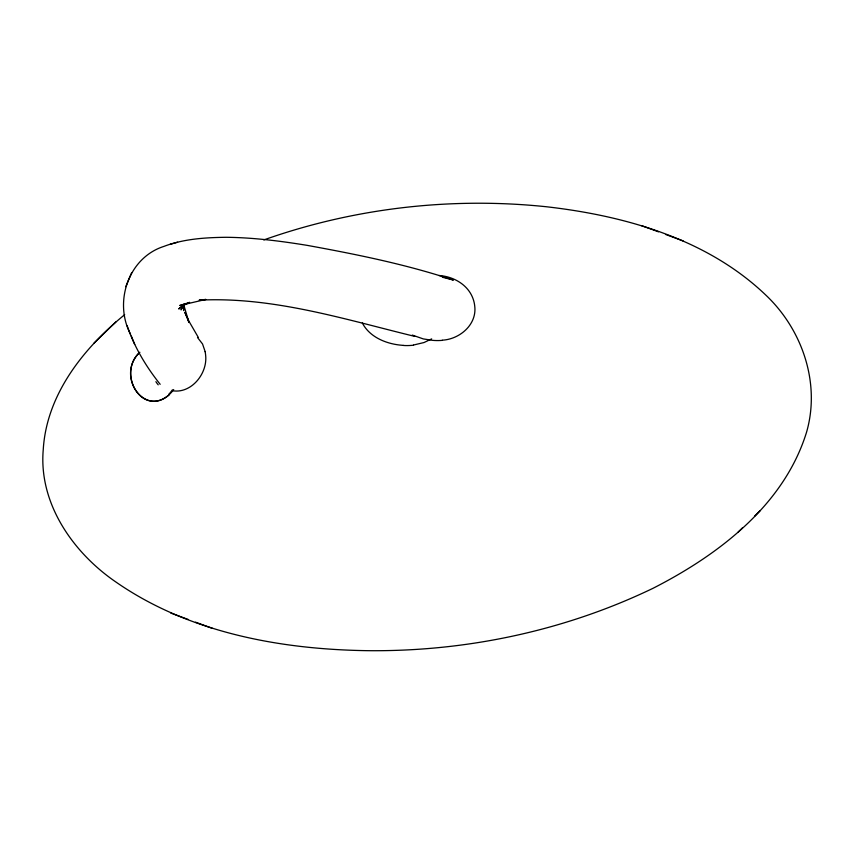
<?xml version="1.0" encoding="UTF-8"?>
<svg xmlns="http://www.w3.org/2000/svg" width="854" height="854" viewBox="0 0 854 854"><rect width="100%" height="100%" fill="white"/><g stroke="black" fill="none" stroke-linecap="round" stroke-linejoin="round"><path stroke-width="1.28" d="M184.133 304.291L183.61 310.6L183.599 305.625M442.319 277.219L453.399 280.059C405.799 264.292 356.417 254.332 307.13 245.354C280.4 241.009 253.435 237.572 226.321 237.295C205.28 237.519 183.781 238.874 163.904 246.4C128.249 257.748 113.593 302.273 130.577 334.266M131.644 272.746L125.751 286.698M183.418 304.291L181.059 309.895L183.781 304.985M173.704 389.563C148.777 422.794 113.635 377.287 139.821 352.254C116.71 372.856 141.529 417.926 169.124 394.868M124.684 314.656C83.446 348.293 46.479 394.612 43.244 449.674C38.537 503.518 73.198 552.869 116.059 582.118C188.98 632.697 280.133 649.403 367.444 650.673C465.643 651.762 564.441 630.925 653.022 588.299C718.524 554.876 784.004 505.237 806.571 432.156C820.758 382.848 802.077 329.014 765.227 294.534C706.749 238.917 625.171 215.784 546.709 206.785C451.542 196.772 354.026 207.96 263.79 239.931M115.834 321.937L93.929 343.223M738.166 532.063L742.414 527.868M754.541 516.211L760.071 510.777M181.646 306.266L178.742 308.977L183.439 305.433L189.599 302.359L179.767 305.508L205.857 299.423L199.163 300.16C272.629 296.434 344.375 319.236 414.905 336.423M431.665 338.889L424.011 342.539L413.582 345.005M177.589 242.216L170.159 244.329M442.319 340.18C459.687 339.273 477.098 324.584 474.728 306.063A30.776 30.52 35.8 0 0 472.219 296.658C466.519 283.741 452.62 276.397 438.977 275.5M403.44 345.379C387.62 344.429 370.017 337.821 362.331 322.993M641.429 225.573L658.509 231.84M665.778 234.53L683.168 240.913M170.832 613.087L188.222 619.47M195.491 622.16L212.571 628.427M412.29 335.078L423.317 338.921L432.583 340.34A67.765 60.346 -80.2 0 0 442.329 340.362M197.52 337.522L202.537 343.97L205.173 351.656M173.106 390.822C191.542 393.502 207.714 373.444 205.633 355.253A19.493 11.465 89.8 0 0 205.109 351.688M160.178 384.311C146.151 366.718 134.398 347.215 127.193 325.812M198.256 337.309L189.022 321.371L184.838 312.297L188.958 322.502L184.218 306.437M131.345 336.081L134.697 344.461M413.485 345.208A67.765 62.128 -77.5 0 1 403.44 345.475M172.38 389.872A48.966 32.9 77.1 0 1 168.782 394.249M158.225 384.834A30.936 26.581 -69.1 0 1 155.908 381.674"/></g></svg>
